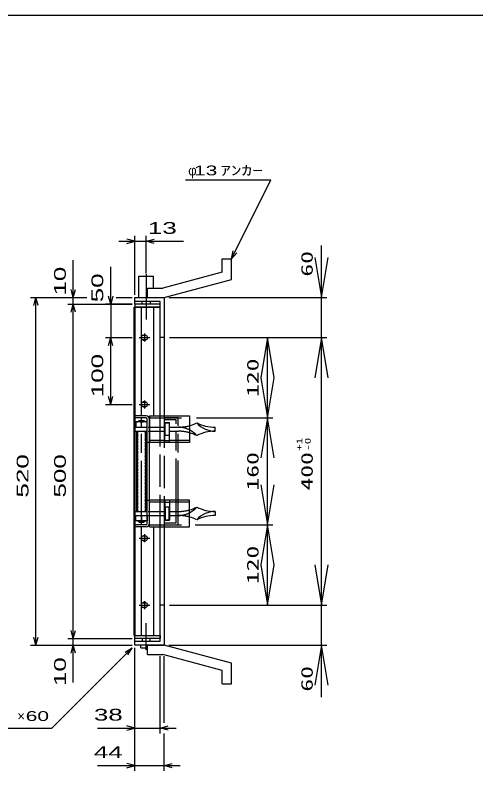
# Model space of a CAD drawing. Units: millimetres, scale not verified. Extents: x -1456 to 1389, y -1026 to 839.
# Drawn here: x -223 to 467, y -292 to 839 of the extents above; entities that cross this region are included whole.
import ezdxf
from ezdxf.enums import TextEntityAlignment as Align

# ---------------------------------------------------------------- set-up
doc = ezdxf.new("R2010")
doc.units = ezdxf.units.MM
doc.header["$LTSCALE"] = 8
for name, pattern in [('CHAIN', [18.5, 12, -1.5, 3.5, -1.5]), ('CHAIN_DOUBLE_DASH', [23.5, 12, -1.5, 3.5, -1.5, 3.5, -1.5]), ('DASHED', [7.5, 6, -1.5]), ('LONG_DASHED_DOTTED', [15.25, 12, -1.5, 0.25, -1.5])]:
    doc.linetypes.add(name, pattern=pattern)
for name, color, linetype, lineweight in [('0_2', 150, 'Continuous', 25), ('16', 3, 'Continuous', 25), ('17', 2, 'Continuous', 25), ('19', 6, 'Continuous', 25), ('22', 4, 'Continuous', 25)]:
    doc.layers.add(name, color=color, linetype=linetype, lineweight=lineweight)
doc.styles.add('ベクトル', font='')
doc.styles.add('ＭＳ ゴシック', font='')
doc.styles.get('ベクトル').set_extended_font_data('ベクトル')
doc.styles.get('ＭＳ ゴシック').set_extended_font_data('MS Gothic')

# ---------------------------------------------------------------- blocks, each defined once
blk = doc.blocks.new('open_arrow')
at = {"color": 0, "linetype": 'Continuous', "lineweight": -2}
blk.add_lwpolyline([(7.5, 1.25), (0, 0), (7.5, -1.25)], dxfattribs=at)

msp = doc.modelspace()

# ---------------------------------------------------------------- hatches: boundary and pattern name
at = {"layer": '17', "lineweight": 13}
h = msp.add_hatch(dxfattribs=at)
h.set_pattern_fill('USER', style=0, pattern_type=2)
h.set_pattern_definition([(135, (-124.918, 465.793), (-1.06066, -1.06066), [])])
h.paths.add_polyline_path([(-40.474, 96.484), (-40.474, 216.484), (-38.474, 216.484), (-38.474, 96.484)])
h = msp.add_hatch(dxfattribs=at)
h.set_pattern_fill('USER', style=0, pattern_type=2)
h.set_pattern_definition([(135, (-117.918, 465.793), (-1.06066, -1.06066), [])])
h.paths.add_polyline_path([(-28.474, 96.484), (-28.474, 216.484), (-26.474, 216.484), (-26.474, 96.484)])

# ---------------------------------------------------------------- linework, layer by layer
at = {"layer": '0_2'}
msp.add_line((-1379.2, 838.8), (1388.8, 838.8), dxfattribs=at)
at = {"layer": '16'}
for p, q in [((-44.474, -89.016), (-44.474, 401.984)), ((-44.474, 401.984), (-43.774, 401.984)), ((-5.774, 406.484), (-43.774, 406.484)), ((-43.774, 406.484), (-43.774, 401.984)), ((-43.774, 401.984), (-5.774, 401.984)), ((-43.774, 401.984), (-43.774, -89.016)), ((-5.774, 401.984), (-43.774, 401.984)), ((-34.274, 401.984), (-34.274, 239.484)), ((-15.274, 239.484), (-15.274, 401.984)), ((-5.774, 401.984), (-5.774, 406.484)), ((-5.774, 239.484), (-5.774, 401.984)), ((-29.274, 362.484), (-29.274, 350.484)), ((-37.274, 356.484), (-21.274, 356.484)), ((-27.274, 359.484), (-31.274, 359.484)), ((-31.274, 353.484), (-27.274, 353.484)), ((-29.274, 262.484), (-29.274, 250.484)), ((-37.274, 256.484), (-21.274, 256.484)), ((-27.274, 259.484), (-31.274, 259.484)), ((-31.274, 253.484), (-27.274, 253.484)), ((-34.274, 73.484), (-34.274, -89.016)), ((-15.274, -89.016), (-15.274, 73.484)), ((-5.774, -89.016), (-5.774, 73.484)), ((-27.274, 59.484), (-31.274, 59.484)), ((-29.274, 62.484), (-29.274, 50.484)), ((-37.274, 56.484), (-21.274, 56.484)), ((-31.274, 53.484), (-27.274, 53.484)), ((-37.274, -43.516), (-21.274, -43.516)), ((-27.274, -40.516), (-31.274, -40.516)), ((-29.274, -37.516), (-29.274, -49.516)), ((-31.274, -46.516), (-27.274, -46.516)), ((-43.774, -89.016), (-44.474, -89.016)), ((-43.774, -89.016), (-5.774, -89.016)), ((-43.774, -93.516), (-43.774, -89.016)), ((-43.774, -89.016), (-5.774, -89.016)), ((-5.774, -89.016), (-5.774, -93.516)), ((-5.774, -93.516), (-43.774, -93.516))]:
    msp.add_line(p, q, dxfattribs=at)
for centre, radius, start, end in [((-31.274, 356.484), 3, 90, 270), ((-29.274, 356.484), 4, 46.6, 133.4), ((-29.274, 356.484), 4, 226.6, 313.4), ((-27.274, 356.484), 3, 270, 90), ((-29.274, 256.484), 4, 46.6, 133.4), ((-31.274, 256.484), 3, 90, 270), ((-29.274, 256.484), 4, 226.6, 313.4), ((-27.274, 256.484), 3, 270, 90), ((-31.274, 56.484), 3, 90, 270), ((-29.274, 56.484), 4, 46.6, 133.4), ((-27.274, 56.484), 3, 270, 90), ((-29.274, 56.484), 4, 226.6, 313.4), ((-31.274, -43.516), 3, 90, 270), ((-29.274, -43.516), 4, 46.6, 133.4), ((-27.274, -43.516), 3, 270, 90), ((-29.274, -43.516), 4, 226.6, 313.4)]:
    msp.add_arc(centre, radius, start, end, dxfattribs=at)
at = {"layer": '17', "color": 3}
for p, q in [((-26.574, 239.484), (-43.774, 239.484)), ((-43.774, 236.284), (-43.774, 239.484)), ((-21.774, 239.484), (-21.774, 199.484)), ((-21.774, 239.484), (38.226, 239.484)), ((38.226, 239.484), (38.226, 199.484)), ((-26.574, 236.284), (-43.774, 236.284)), ((-24.974, 78.284), (-24.974, 234.684)), ((-21.774, 78.284), (-21.774, 234.684)), ((1.226, 229.484), (8.226, 229.484)), ((1.226, 199.484), (1.226, 229.484)), ((8.226, 199.484), (8.226, 229.484)), ((-21.774, 199.484), (-24.974, 199.484)), ((38.226, 199.484), (-21.774, 199.484)), ((1.226, 202.684), (8.226, 202.684)), ((-24.974, 113.484), (-21.774, 113.484)), ((-21.774, 73.484), (-21.774, 113.484)), ((38.226, 113.484), (-21.774, 113.484)), ((1.226, 113.484), (1.226, 83.484)), ((8.226, 113.484), (8.226, 83.484)), ((38.226, 73.484), (38.226, 113.484)), ((1.226, 110.284), (8.226, 110.284)), ((1.226, 83.484), (8.226, 83.484)), ((-26.574, 76.684), (-43.774, 76.684)), ((-43.774, 76.684), (-43.774, 73.484)), ((-26.574, 73.484), (-43.774, 73.484)), ((-21.774, 73.484), (38.226, 73.484))]:
    msp.add_line(p, q, dxfattribs=at)
at = {"layer": '17'}
for p, q in [((-24.974, 230.484), (-41.974, 230.484)), ((-41.974, 230.484), (-41.974, 222.484)), ((-38.474, 230.984), (-36.974, 232.484)), ((-38.474, 230.484), (-38.474, 230.984)), ((-38.474, 230.984), (-28.474, 230.984)), ((-37.662, 230.484), (-37.662, 231.796)), ((-36.974, 232.484), (-29.974, 232.484)), ((-33.474, 222.484), (-33.474, 229.589)), ((-28.474, 230.984), (-29.974, 232.484)), ((-29.286, 230.484), (-29.286, 231.796)), ((-28.474, 230.484), (-28.474, 230.984)), ((-24.974, 222.484), (-24.974, 230.484)), ((1.726, 209.984), (1.726, 228.984)), ((1.726, 228.984), (7.726, 228.984)), ((7.726, 228.984), (7.726, 209.984)), ((-43.474, 222.484), (-43.474, 216.484)), ((-43.474, 222.484), (-24.974, 222.484)), ((-43.474, 216.484), (-24.974, 216.484)), ((-41.974, 222.484), (-24.974, 222.484)), ((-39.474, 96.484), (-39.474, 216.484)), ((-27.474, 216.484), (-27.474, 96.484)), ((76.526, 216.544), (76.526, 222.484)), ((7.726, 209.984), (1.726, 209.984)), ((7.726, 102.984), (1.726, 102.984)), ((1.726, 102.984), (1.726, 83.984)), ((7.726, 83.984), (7.726, 102.984)), ((-43.474, 90.484), (-43.474, 96.484)), ((-43.474, 96.484), (-24.974, 96.484)), ((-43.474, 90.484), (-24.974, 90.484)), ((-41.974, 82.484), (-41.974, 90.484)), ((-41.974, 90.484), (-24.974, 90.484)), ((-33.474, 90.484), (-33.474, 83.379)), ((-24.974, 90.484), (-24.974, 82.484)), ((76.526, 96.424), (76.526, 90.484)), ((-24.974, 82.484), (-41.974, 82.484)), ((-38.474, 82.484), (-38.474, 81.984)), ((-38.474, 81.984), (-28.474, 81.984)), ((-38.474, 81.984), (-36.974, 80.484)), ((-37.662, 82.484), (-37.662, 81.172)), ((-36.974, 80.484), (-29.974, 80.484)), ((-28.474, 81.984), (-29.974, 80.484)), ((-29.286, 82.484), (-29.286, 81.172)), ((-28.474, 82.484), (-28.474, 81.984)), ((1.726, 83.984), (7.726, 83.984))]:
    msp.add_line(p, q, dxfattribs=at)
at = {"layer": '17', "color": 33, "linetype": 'CHAIN'}
msp.add_line((-33.474, 76.33), (-33.474, 235.737), dxfattribs=at)
at = {"layer": '17', "color": 3, "linetype": 'DASHED'}
for p, q in [((-21.774, 236.284), (38.226, 236.284)), ((1.226, 202.684), (-21.774, 202.684)), ((38.226, 202.684), (8.226, 202.684)), ((1.226, 110.284), (-21.774, 110.284)), ((38.226, 110.284), (8.226, 110.284)), ((-21.774, 76.684), (38.226, 76.684))]:
    msp.add_line(p, q, dxfattribs=at)
at = {"layer": '17', "color": 7}
for p, q in [((-40.474, 96.484), (-40.474, 216.484)), ((-26.474, 216.484), (-26.474, 96.484))]:
    msp.add_line(p, q, dxfattribs=at)
at = {"layer": '17', "linetype": 'DASHED'}
for p, q in [((-23.889, 222.484), (1.726, 222.484)), ((-23.889, 216.484), (1.726, 216.484)), ((7.726, 222.484), (21.526, 222.484)), ((7.726, 216.484), (21.526, 216.484)), ((-23.889, 96.484), (1.726, 96.484)), ((-23.889, 90.484), (1.726, 90.484)), ((7.726, 96.484), (21.526, 96.484)), ((7.726, 90.484), (21.526, 90.484))]:
    msp.add_line(p, q, dxfattribs=at)
at = {"layer": '17', "color": 3}
for centre, radius, start, end in [((-26.574, 234.684), 4.8, 0, 90), ((-26.574, 234.684), 1.6, 0, 90), ((-26.574, 78.284), 4.8, 270, 0), ((-26.574, 78.284), 1.6, 270, 0)]:
    msp.add_arc(centre, radius, start, end, dxfattribs=at)
at = {"layer": '17'}
for centre, radius, start, end in [((-37.724, 220.039), 10.453, 66.00934, 113.99066), ((-29.224, 220.039), 10.453, 66.00934, 113.99066), ((21.526, 283.907), 61.423, 285.77645, 296.59714), ((76.526, 252.984), 36.5, 221.11209, 270), ((76.526, 283.907), 61.423, 243.40286, 270), ((21.526, 185.984), 36.5, 41.11209, 62.77189), ((76.526, 155.061), 61.423, 90, 116.59714), ((21.526, 155.061), 61.423, 63.40286, 74.22355), ((21.526, 126.984), 36.5, 297.22811, 318.88791), ((21.526, 157.907), 61.423, 285.77645, 296.59714), ((76.526, 157.907), 61.423, 243.40286, 270), ((76.526, 59.984), 36.5, 90, 138.88791), ((76.526, 29.061), 61.423, 90, 116.59714), ((-37.724, 92.928), 10.453, 246.00934, 293.99066), ((-29.224, 92.928), 10.453, 246.00934, 293.99066), ((21.526, 29.061), 61.423, 63.40286, 74.22355)]:
    msp.add_arc(centre, radius, start, end, dxfattribs=at)
at = {"layer": '17', "linetype": 'DASHED'}
for centre, radius, start, end in [((21.526, 283.907), 61.423, 270, 285.77645), ((21.526, 185.984), 36.5, 62.77189, 90), ((21.526, 155.061), 61.423, 74.22355, 90), ((21.526, 157.907), 61.423, 270, 285.77645), ((21.526, 126.984), 36.5, 270, 297.22811), ((21.526, 29.061), 61.423, 74.22355, 90)]:
    msp.add_arc(centre, radius, start, end, dxfattribs=at)
at = {"layer": '19'}
for p, q in [((87.226, 474.484), (101.226, 474.484)), ((87.226, 454.484), (87.226, 474.484)), ((101.226, 443.484), (101.226, 474.484)), ((87.226, 454.484), (-1.774, 430.484)), ((-37.774, 416.484), (-37.774, 448.484)), ((-37.774, 448.484), (-15.774, 448.484)), ((-15.774, 430.484), (-15.774, 448.484)), ((0.226, 416.484), (101.226, 443.484)), ((-24.774, 430.484), (-1.774, 430.484)), ((-24.774, 416.484), (-24.774, 430.484)), ((-43.774, 406.484), (-43.774, 416.484)), ((-43.774, 416.484), (-0.774, 416.484)), ((-5.774, 410.484), (-43.774, 410.484)), ((-32.774, 406.484), (-32.774, 410.484)), ((-24.774, 416.484), (0.226, 416.484)), ((-20.774, 410.484), (-20.774, 406.484)), ((-5.774, 239.484), (-5.774, 410.484)), ((-0.774, 416.484), (0.226, 415.484)), ((0.226, 415.484), (0.226, 239.484)), ((0.226, 356.484), (-5.774, 356.484)), ((-5.774, -97.516), (-5.774, 73.484)), ((0.226, 73.484), (0.226, -102.516)), ((0.226, -43.516), (-5.774, -43.516)), ((-43.774, -103.516), (-43.774, -93.516)), ((-43.774, -97.516), (-5.774, -97.516)), ((-32.774, -93.516), (-32.774, -97.516)), ((-20.774, -97.516), (-20.774, -93.516)), ((-0.774, -103.516), (-43.774, -103.516)), ((-34.774, -107.516), (-34.774, -103.516)), ((-34.774, -107.516), (-24.774, -107.516)), ((-24.774, -103.516), (0.226, -103.516)), ((-24.774, -117.516), (-24.774, -103.516)), ((0.226, -102.516), (-0.774, -103.516)), ((101.226, -130.516), (0.226, -103.516)), ((-24.774, -117.516), (-1.774, -117.516)), ((87.226, -141.516), (-1.774, -117.516)), ((101.226, -161.516), (101.226, -130.516)), ((87.226, -161.516), (87.226, -141.516)), ((87.226, -161.516), (101.226, -161.516))]:
    msp.add_line(p, q, dxfattribs=at)
at = {"layer": '19', "linetype": 'LONG_DASHED_DOTTED'}
for p, q in [((-26.774, 451.484), (-26.774, 383.484)), ((-26.774, -110.516), (-26.774, -70.516))]:
    msp.add_line(p, q, dxfattribs=at)
at = {"layer": '19', "color": 171, "linetype": 'DASHED'}
for p, q in [((-5.774, 73.484), (-5.774, 239.484)), ((0.226, 239.484), (0.226, 73.484))]:
    msp.add_line(p, q, dxfattribs=at)
at = {"layer": '19', "linetype": 'CHAIN_DOUBLE_DASH'}
for p, q in [((21.226, 236.484), (0.226, 236.484)), ((18.026, 233.284), (0.226, 233.284)), ((18.026, 79.684), (18.026, 233.284)), ((21.226, 76.484), (21.226, 236.484)), ((0.226, 79.684), (18.026, 79.684)), ((0.226, 76.484), (21.226, 76.484))]:
    msp.add_line(p, q, dxfattribs=at)
at = {"layer": '22'}
for p, q in [((32.226, 592.484), (160.226, 592.484)), ((101.226, 474.484), (160.226, 592.484)), ((-67.774, 500.484), (-43.774, 500.484)), ((-43.774, 500.484), (-55.774, 503.684)), ((-55.774, 497.284), (-43.774, 500.484)), ((-43.774, 420.484), (-43.774, 508.484)), ((-43.774, 500.484), (-26.774, 500.484)), ((-26.774, 452.488), (-26.774, 508.484)), ((-26.774, 500.484), (-14.774, 503.684)), ((-14.774, 497.284), (-26.774, 500.484)), ((-26.774, 500.484), (29.226, 500.484)), ((101.226, 474.484), (103.626, 486.164)), ((236.088, 356.484), (236.088, 494.066)), ((101.226, 474.484), (109.226, 483.284)), ((-135.774, 416.484), (-135.774, 472.484)), ((-79.774, 406.484), (-79.774, 462.484)), ((-135.774, 416.484), (-138.974, 428.484)), ((-135.774, 416.484), (-132.574, 428.484)), ((-79.774, 406.484), (-82.974, 418.484)), ((-76.574, 418.484), (-79.774, 406.484)), ((-199.774, 416.484), (-115.774, 416.484)), ((-194.974, 404.484), (-191.774, 416.484)), ((-188.574, 404.484), (-191.774, 416.484)), ((-191.774, -103.516), (-191.774, 416.484)), ((-143.774, 416.484), (-115.774, 416.484)), ((-135.774, 406.484), (-135.774, 416.484)), ((-71.774, 416.484), (-47.774, 416.484)), ((-71.774, 416.484), (-47.774, 416.484)), ((7.226, 416.484), (244.088, 416.484)), ((-143.774, 406.484), (-47.774, 406.484)), ((-138.974, 394.484), (-135.774, 406.484)), ((-132.574, 394.484), (-135.774, 406.484)), ((-135.774, -93.516), (-135.774, 406.484)), ((-47.774, 406.484), (-87.774, 406.484)), ((-79.774, 406.484), (-79.774, 356.484)), ((-87.774, 356.484), (-47.774, 356.484)), ((-82.974, 344.484), (-79.774, 356.484)), ((-76.574, 344.484), (-79.774, 356.484)), ((-79.774, 256.484), (-79.774, 356.484)), ((8.226, 356.484), (162.923, 356.484)), ((16.226, 356.484), (244.088, 356.484)), ((16.226, 356.484), (244.088, 356.484)), ((154.923, 236.484), (154.923, 356.484)), ((236.088, -43.516), (236.088, 356.484)), ((-79.774, 256.484), (-82.974, 268.484)), ((-79.774, 256.484), (-76.574, 268.484)), ((-87.774, 256.484), (-47.774, 256.484)), ((48.591, 236.484), (162.923, 236.484)), ((48.591, 236.484), (162.923, 236.484)), ((154.923, 76.484), (154.923, 236.484)), ((46.61, 76.484), (162.923, 76.484)), ((46.61, 76.484), (162.923, 76.484)), ((154.923, -43.516), (154.923, 76.484)), ((8.226, -43.516), (162.923, -43.516)), ((16.226, -43.516), (244.088, -43.516)), ((16.226, -43.516), (244.088, -43.516)), ((236.088, -181.099), (236.088, -43.516)), ((-135.774, -93.516), (-138.974, -81.516)), ((-135.774, -93.516), (-132.574, -81.516)), ((-191.774, -103.516), (-194.974, -91.516)), ((-191.774, -103.516), (-188.574, -91.516)), ((-143.774, -93.516), (-47.774, -93.516)), ((-135.774, -103.516), (-135.774, -93.516)), ((-199.774, -103.516), (-47.774, -103.516)), ((-167.774, -227.516), (-47.774, -107.516)), ((-143.774, -103.516), (-47.774, -103.516)), ((-138.974, -115.516), (-135.774, -103.516)), ((-132.574, -115.516), (-135.774, -103.516)), ((-135.774, -159.516), (-135.774, -103.516)), ((-58.174, -113.916), (-47.774, -107.516)), ((-54.174, -117.916), (-47.774, -107.516)), ((-43.774, -235.516), (-43.774, -107.516)), ((-43.774, -291.516), (-43.774, -107.516)), ((7.226, -103.516), (244.088, -103.516)), ((-5.774, -235.516), (-5.774, -119.712)), ((0.226, -219.516), (0.226, -119.712)), ((-43.774, -227.516), (-55.774, -224.316)), ((-5.774, -227.516), (6.226, -224.316)), ((-327.774, -227.516), (-167.774, -227.516)), ((-99.774, -227.516), (-43.774, -227.516)), ((-55.774, -230.716), (-43.774, -227.516)), ((-43.774, -227.516), (-5.774, -227.516)), ((6.226, -230.716), (-5.774, -227.516)), ((-5.774, -227.516), (18.226, -227.516)), ((0.226, -291.516), (0.226, -235.516)), ((-43.774, -283.516), (-55.774, -280.316)), ((0.226, -283.516), (12.226, -280.316)), ((-99.774, -283.516), (-43.774, -283.516)), ((-55.774, -286.716), (-43.774, -283.516)), ((-43.774, -283.516), (0.226, -283.516)), ((12.226, -286.716), (0.226, -283.516)), ((0.226, -283.516), (24.226, -283.516))]:
    msp.add_line(p, q, dxfattribs=at)

# ---------------------------------------------------------------- block references
at = {"layer": '22', "xscale": 8, "yscale": 8}
for p, rotation in [((236.088, 416.484), 90), ((154.923, 356.484), 270), ((236.088, 356.484), 270), ((154.923, 236.484), 90), ((154.923, 236.484), 270), ((154.923, 76.484), 90), ((154.923, 76.484), 270), ((154.923, -43.516), 90), ((236.088, -43.516), 90), ((236.088, -103.516), 270)]:
    msp.add_blockref('open_arrow', p, dxfattribs=dict(at, rotation=rotation))

# ---------------------------------------------------------------- texts
at = {"layer": '22', "color": 2, "style": 'ベクトル'}
for s, p in [('φ', (36.226, 606.484)), ('×', (-219.774, -209.516))]:
    msp.add_text(s, height=14.66, dxfattribs=at).set_placement(p, align=Align.MIDDLE_LEFT)
for s, height, width, p in [(' 13 ', 14.66, 1.6, (36.226, 606.484)), ('ｱﾝｶｰ', 14.66, 1.6, (84.226, 606.484)), (' 13 ', 17.6, 1.65, (-34.774, 520.484)), (' 60 ', 14.66, 1.6, (-215.774, -209.516)), (' 38 ', 17.6, 1.65, (-115.774, -207.516)), (' 44 ', 17.6, 1.65, (-115.774, -263.516))]:
    msp.add_text(s, height=height, dxfattribs=dict(at, width=width)).set_placement(p, align=Align.MIDDLE_LEFT)
at = {"layer": '22', "style": 'ＭＳ ゴシック', "width": 1.6}
msp.add_text('60', height=17.6, rotation=90, dxfattribs=at).set_placement((228.088, 447.666), align=Align.BOTTOM_LEFT)
at = {"layer": '22', "color": 2, "style": 'ベクトル', "width": 1.65}
for s, p in [(' 10 ', (-155.774, 408.484)), (' 50 ', (-99.774, 398.484)), (' 100 ', (-99.774, 256.484)), (' 520 ', (-211.774, 106.484)), (' 500 ', (-155.774, 106.484)), (' 10 ', (-155.774, -175.516))]:
    msp.add_text(s, height=17.6, rotation=90, dxfattribs=at).set_placement(p, align=Align.MIDDLE_LEFT)
at = {"layer": '22', "style": 'ＭＳ ゴシック', "width": 1.6}
for s, p in [('120', (146.923, 296.484)), ('160', (146.923, 156.484)), ('400', (228.088, 156.484)), ('120', (146.923, 16.484))]:
    msp.add_text(s, height=17.6, rotation=90, dxfattribs=at).set_placement(p, align=Align.BOTTOM_CENTER)
at = {"layer": '22', "color": 2, "style": 'ＭＳ ゴシック', "width": 1.6}
for s, p in [('+1', (202.818, 197.015)), ('-0', (215.211, 197.015))]:
    msp.add_text(s, height=8.871, rotation=90, dxfattribs=at).set_placement(p, align=Align.MIDDLE_CENTER)
at = {"layer": '22', "style": 'ＭＳ ゴシック', "width": 1.6}
msp.add_text('60', height=17.6, rotation=90, dxfattribs=at).set_placement((228.088, -134.699), align=Align.BOTTOM_RIGHT)

doc.saveas('drawing.dxf')
